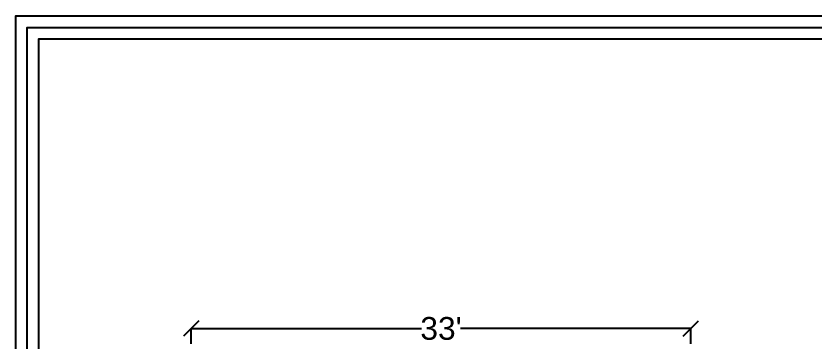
# Model space of a CAD drawing. Header units: inches. Extents: x 572007 to 584304, y -133032 to -127720.
# Drawn here: x 572942 to 573574, y -131465 to -131208 of the extents above; entities that cross this region are included whole.
import ezdxf

# ---------------------------------------------------------------- set-up
doc = ezdxf.new("R2010")
doc.units = ezdxf.units.IN
doc.header["$LTSCALE"] = 2
doc.header["$MEASUREMENT"] = 0
doc.styles.get("Standard").update_dxf_attribs({"font": 'arial.ttf'})

# ---------------------------------------------------------------- blocks, each defined once
blk = doc.blocks.new('_Oblique')
at = {"color": 0, "linetype": 'ByBlock', "lineweight": -2}
blk.add_line((-0.5, -0.5), (0.5, 0.5), dxfattribs=at)

msp = doc.modelspace()

# ---------------------------------------------------------------- linework, layer by layer
at = {"linetype": 'Continuous'}
for p, q in [((573080.74, -131458.87), (573080.74, -131455.19)), ((573080.74, -131455.37), (573263.38, -131455.37)), ((573476.74, -131455.37), (573294.1, -131455.37)), ((573476.74, -131458.87), (573476.74, -131455.19))]:
    msp.add_line(p, q, dxfattribs=at)
at = {"linetype": 'ByBlock'}
for p, q in [((573080.74, -131467.37), (573080.74, -131458.87)), ((573476.74, -131467.37), (573476.74, -131458.87))]:
    msp.add_line(p, q, dxfattribs=at)
for points in [[(574706.17, -132442.87), (572941.9, -132442.87), (572941.9, -131207.88), (574706.17, -131207.88)], [(574697.17, -132433.87), (572950.9, -132433.87), (572950.9, -131216.88), (574697.17, -131216.88)], [(574688.17, -132424.87), (572959.9, -132424.87), (572959.9, -131225.88), (574688.17, -131225.88)]]:
    msp.add_lwpolyline(points, close=True)

# ---------------------------------------------------------------- block references
at = {"linetype": 'ByBlock', "xscale": 12, "yscale": 12, "zscale": 12, "rotation": 180}
msp.add_blockref('_Oblique', (573080.74, -131455.37), dxfattribs=at)
at = {"linetype": 'ByBlock', "xscale": 12, "yscale": 12, "zscale": 12}
msp.add_blockref('_Oblique', (573476.74, -131455.37), dxfattribs=at)

# ---------------------------------------------------------------- texts
at = {"linetype": 'ByBlock', "insert": (573278.74, -131455.37), "char_height": 18, "attachment_point": 5}
msp.add_mtext("\\A1;33'", dxfattribs=at)

doc.saveas('drawing.dxf')
